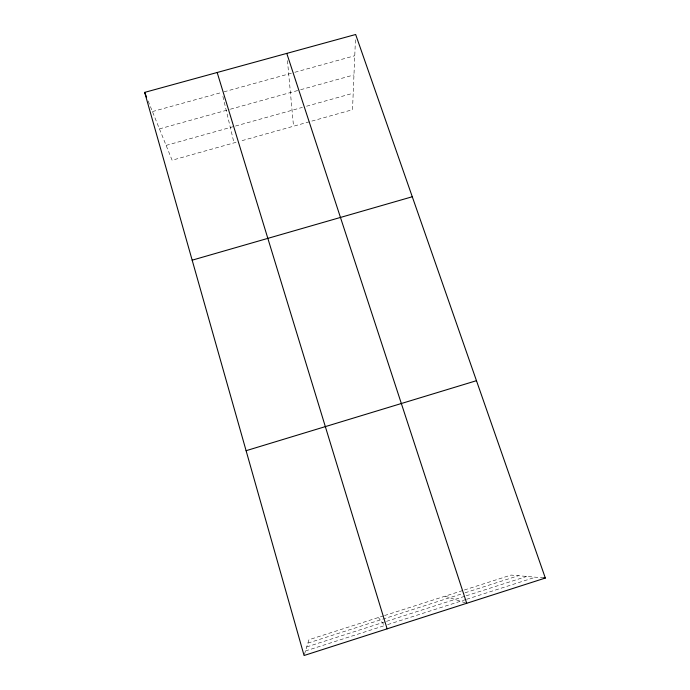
<?xml version="1.0" encoding="UTF-8"?>
<svg xmlns="http://www.w3.org/2000/svg" width="690" height="690" viewBox="0 0 690 690"><rect width="100%" height="100%" fill="white"/><g stroke="black" fill="none" stroke-linecap="round" stroke-linejoin="round"><path stroke-width="0.52" stroke-dasharray="3.45 2.59" d="M355.436 39.813L352.512 109.701L240.163 141.165M304.359 654.594L308.947 639.725L383.493 615.877M384.52 615.549L463.309 590.338M464.327 590.01L511.023 575.072L543.358 577.884M307.904 643.115L464.06 593.115M465.086 592.788L518.414 575.719M306.722 646.918L385.425 621.699M386.452 621.371L465.189 596.143M466.216 595.815L526.703 576.435M305.48 650.963L384.606 625.589L378.37 617.516M387.677 624.597L465.552 599.627M466.569 599.3L535.483 577.194M236.058 142.312L172.112 160.227L148.16 101.016M166.109 145.383L234.436 126.33M235.463 126.046L302.41 107.381M306.558 106.225L353.202 93.219M159.433 128.892L229.33 109.494M230.365 109.21L299.632 89.993M300.659 89.709L353.961 74.925M152.43 111.573L221.93 92.4M223.983 91.83L293.854 72.554M294.88 72.269L354.764 55.743M445.033 596.186L466.716 603.293M222.887 96.384L234.005 142.89M287.454 60.599L293.526 126.218"/><path stroke-width="1.03" d="M545.333 578.048L304.074 655.5L144.667 92.382L355.661 34.5L545.333 578.048L543.358 577.884M246.097 450.699L476.462 380.69M192.165 260.173L412.275 196.754M144.667 92.382L146.608 97.178M286.781 53.397L466.716 603.293M217.169 72.493L387.116 628.84"/></g></svg>
